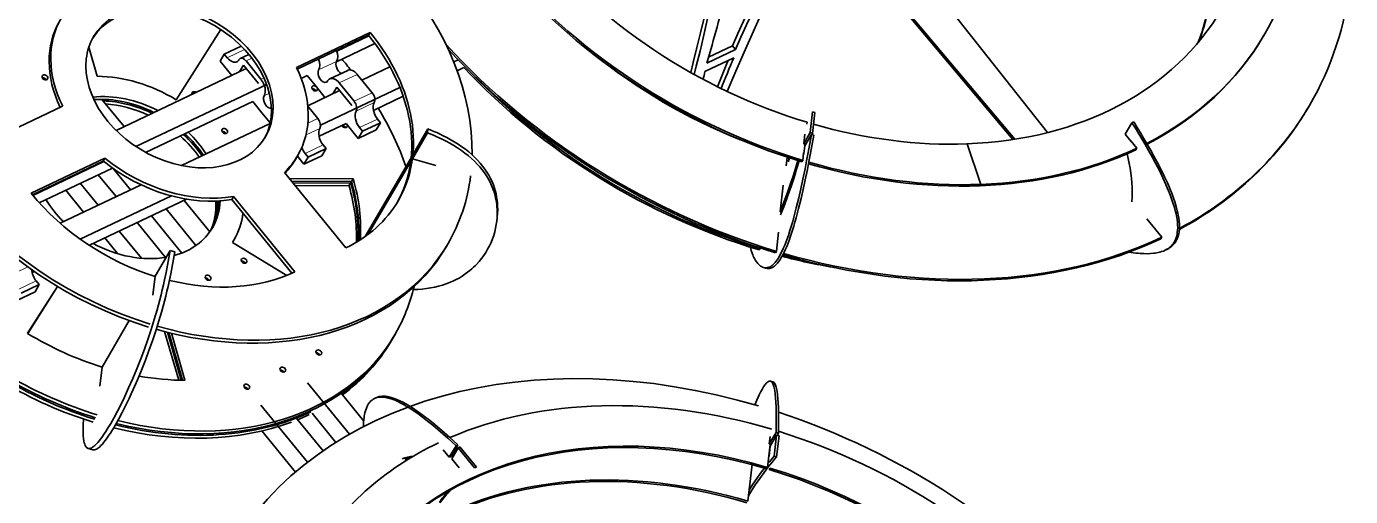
# Model space of a CAD drawing. Extents: x 95 to 1141, y 12 to 831.
# Drawn here: x 890.1 to 1067.5, y 598 to 661 of the extents above; entities that cross this region are included whole.
import ezdxf

# ---------------------------------------------------------------- set-up
doc = ezdxf.new("R2010")
doc.units = 0

msp = doc.modelspace()

# ---------------------------------------------------------------- linework, layer by layer
at = {"color": 7, "lineweight": 35}
for p, q in [((1002.25, 677.94), (1026.9, 646.74)), ((997.39, 675.5), (1022.26, 645.8)), ((997.5, 675.69), (1022.5, 645.84))]:
    msp.add_line(p, q, dxfattribs=at)
at = {"color": 7, "lineweight": 35, "ltscale": 0.278915}
msp.add_line((916.11, 660.55), (910.12, 651.14), dxfattribs=at)
at = {"color": 7, "lineweight": 35, "ltscale": 0.273704}
msp.add_line((926.25, 655.47), (936.14, 660.16), dxfattribs=at)
at = {"color": 7, "lineweight": 35, "ltscale": 0.011178}
for p, q in [((935.92, 659.78), (936.14, 660.16)), ((926.2, 643.24), (926.42, 643.62))]:
    msp.add_line(p, q, dxfattribs=at)
at = {"color": 7, "lineweight": 35, "ltscale": 0.062872}
msp.add_line((916.59, 657.25), (918.87, 658.33), dxfattribs=at)
at = {"color": 7, "lineweight": 35, "ltscale": 0.264429}
msp.add_line((926.36, 655.24), (935.92, 659.78), dxfattribs=at)
at = {"color": 7, "lineweight": 35, "ltscale": 0.142734}
msp.add_line((936.77, 658.67), (931.62, 656.22), dxfattribs=at)
at = {"color": 7, "lineweight": 35, "ltscale": 0.119655}
msp.add_line((935.98, 659.69), (931.66, 657.64), dxfattribs=at)
at = {"color": 7, "lineweight": 35, "ltscale": 0.088554}
msp.add_line((981.48, 656.82), (984.68, 658.34), dxfattribs=at)
at = {"color": 7, "lineweight": 35, "ltscale": 0.015882}
for p, q in [((984.68, 658.34), (985.08, 657.85)), ((937.12, 648.55), (937.52, 648.06)), ((934.7, 647.41), (935.11, 646.91)), ((929.83, 645.09), (930.23, 644.6)), ((927.42, 643.95), (927.82, 643.45))]:
    msp.add_line(p, q, dxfattribs=at)
at = {"color": 7, "lineweight": 35, "ltscale": 0.00559}
for p, q in [((1055.9, 659.77), (1056.01, 659.96)), ((1038.74, 644.43), (1038.85, 644.63)), ((993.98, 642.82), (994.09, 643.01)), ((1017.85, 639.6), (1017.96, 639.79)), ((1017.85, 639.6), (1017.96, 639.79)), ((988.28, 631), (988.39, 631.19)), ((990.47, 630.62), (990.58, 630.82)), ((989.58, 601.57), (989.7, 601.77))]:
    msp.add_line(p, q, dxfattribs=at)
at = {"color": 7, "lineweight": 35, "ltscale": 0.101708}
msp.add_line((898.45, 658.2), (899.57, 654.29), dxfattribs=at)
at = {"color": 7, "lineweight": 35, "ltscale": 0.027947}
for p, q in [((916.59, 657.25), (916.03, 656.29)), ((935.11, 646.91), (934.54, 645.95)), ((927.82, 643.45), (927.26, 642.49)), ((891.79, 626.35), (891.23, 625.39))]:
    msp.add_line(p, q, dxfattribs=at)
at = {"color": 7, "lineweight": 35, "ltscale": 0.015884}
for p, q in [((916.99, 656.76), (916.59, 657.25)), ((891.39, 626.85), (891.79, 626.35))]:
    msp.add_line(p, q, dxfattribs=at)
at = {"color": 7, "lineweight": 13, "ltscale": 0.064322}
msp.add_line((916.99, 656.76), (919.32, 657.86), dxfattribs=at)
at = {"color": 7, "lineweight": 35, "ltscale": 0.032167}
msp.add_line((918.73, 656.66), (919.9, 657.21), dxfattribs=at)
at = {"color": 7, "lineweight": 13, "ltscale": 0.021985}
msp.add_line((919.5, 656.33), (920.29, 656.71), dxfattribs=at)
at = {"color": 7, "lineweight": 35, "ltscale": 0.016442}
msp.add_line((947.93, 656.48), (947.34, 656.2), dxfattribs=at)
at = {"color": 7, "lineweight": 35, "ltscale": 0.106834}
msp.add_line((980.99, 654.93), (984.85, 656.76), dxfattribs=at)
at = {"color": 7, "lineweight": 35, "ltscale": 0.105778}
msp.add_line((981.26, 656.04), (985.08, 657.85), dxfattribs=at)
at = {"color": 7, "lineweight": 35, "ltscale": 0.482733}
msp.add_line((919.53, 655.3), (902.09, 647.02), dxfattribs=at)
at = {"color": 7, "lineweight": 35, "ltscale": 0.061599}
msp.add_line((917.58, 654.38), (916.03, 656.29), dxfattribs=at)
at = {"color": 7, "lineweight": 35, "ltscale": 0.025217}
for p, q in [((919.16, 655.75), (918.65, 654.88)), ((931.15, 651.93), (931.66, 652.81))]:
    msp.add_line(p, q, dxfattribs=at)
at = {"color": 7, "lineweight": 35, "ltscale": 0.079412}
for p, q in [((921.17, 653.29), (919.16, 655.75)), ((932, 653.39), (934, 650.92)), ((1042.21, 632.7), (1040.21, 635.16))]:
    msp.add_line(p, q, dxfattribs=at)
at = {"color": 7, "lineweight": 35, "ltscale": 0.079413}
for p, q in [((921.5, 653.87), (919.5, 656.33)), ((931.66, 652.81), (933.66, 650.34))]:
    msp.add_line(p, q, dxfattribs=at)
at = {"color": 7, "lineweight": 13, "ltscale": 0.066772}
for p, q in [((929.23, 655.13), (931.64, 656.28)), ((932, 653.39), (934.41, 654.53)), ((934.27, 649.6), (936.68, 650.75)), ((927.42, 643.95), (929.83, 645.09)), ((888.98, 625.7), (891.39, 626.85))]:
    msp.add_line(p, q, dxfattribs=at)
at = {"color": 7, "lineweight": 35, "ltscale": 0.066771}
for p, q in [((930.72, 653.93), (933.13, 655.07)), ((935.11, 646.91), (937.52, 648.06)), ((927.26, 642.49), (929.67, 643.63)), ((888.81, 624.24), (891.23, 625.39))]:
    msp.add_line(p, q, dxfattribs=at)
at = {"color": 7, "lineweight": 35, "ltscale": 0.104008}
msp.add_line((938.78, 655.56), (935.03, 653.77), dxfattribs=at)
at = {"color": 7, "lineweight": 35, "ltscale": 0.024876}
msp.add_line((948.69, 655.45), (947.79, 655.02), dxfattribs=at)
at = {"color": 7, "lineweight": 35, "ltscale": 0.484964}
msp.add_line((922.27, 653.18), (904.74, 644.86), dxfattribs=at)
at = {"color": 7, "lineweight": 13, "ltscale": 0.011048}
msp.add_line((921.5, 653.87), (921.9, 654.06), dxfattribs=at)
at = {"color": 7, "lineweight": 35, "ltscale": 0.022096}
msp.add_line((927.69, 654.36), (926.9, 653.98), dxfattribs=at)
at = {"color": 7, "lineweight": 35, "ltscale": 0.048888}
msp.add_line((928.93, 652.85), (927.69, 654.36), dxfattribs=at)
at = {"color": 7, "lineweight": 35, "ltscale": 0.079411}
msp.add_line((934.41, 654.53), (936.42, 652.07), dxfattribs=at)
at = {"color": 7, "lineweight": 35, "ltscale": 0.117782}
msp.add_line((900.19, 651.18), (903.16, 647.53), dxfattribs=at)
at = {"color": 7, "lineweight": 13, "ltscale": 0.018954}
msp.add_line((921.94, 651.67), (922.63, 652), dxfattribs=at)
at = {"color": 7, "lineweight": 35, "ltscale": 0.117657}
msp.add_line((932.03, 652.35), (927.78, 650.33), dxfattribs=at)
at = {"color": 7, "lineweight": 35, "ltscale": 0.045717}
msp.add_line((928.93, 652.85), (930.08, 651.43), dxfattribs=at)
at = {"color": 7, "lineweight": 35, "ltscale": 0.294446}
msp.add_line((940.12, 652.78), (929.48, 647.73), dxfattribs=at)
at = {"color": 7, "lineweight": 13, "ltscale": 0.066771}
for p, q in [((934, 650.92), (936.42, 652.07)), ((934.7, 647.41), (937.12, 648.55))]:
    msp.add_line(p, q, dxfattribs=at)
at = {"color": 7, "lineweight": 35, "ltscale": 0.110398}
msp.add_line((940.56, 651.59), (936.58, 649.7), dxfattribs=at)
at = {"color": 7, "lineweight": 35, "ltscale": 0.273706}
for p, q in [((894.93, 650.26), (885.04, 645.57)), ((900.6, 643.3), (890.71, 638.6))]:
    msp.add_line(p, q, dxfattribs=at)
at = {"color": 7, "lineweight": 35, "ltscale": 0.397757}
msp.add_line((920.41, 650.91), (906.04, 644.08), dxfattribs=at)
at = {"color": 7, "lineweight": 35, "ltscale": 0.048887}
msp.add_line((921.64, 649.39), (920.41, 650.91), dxfattribs=at)
at = {"color": 7, "lineweight": 35, "ltscale": 0.043701}
msp.add_line((921.64, 649.39), (922.75, 648.03), dxfattribs=at)
at = {"color": 7, "lineweight": 35, "ltscale": 0.053254}
msp.add_line((927.79, 650.26), (929.13, 648.61), dxfattribs=at)
at = {"color": 7, "lineweight": 35, "ltscale": 0.002099}
msp.add_line((977.69, 649.64), (977.66, 649.56), dxfattribs=at)
at = {"color": 7, "lineweight": 35, "ltscale": 0.002046}
msp.add_line((978.16, 649.39), (978.13, 649.31), dxfattribs=at)
at = {"color": 7, "lineweight": 35, "ltscale": 0.07063}
for p, q in [((995.41, 649.52), (995.09, 646.72)), ((995.72, 649.43), (995.41, 646.62)), ((990.6, 603.27), (990.92, 606.08))]:
    msp.add_line(p, q, dxfattribs=at)
at = {"color": 7, "lineweight": 35, "ltscale": 0.00815}
for p, q in [((995.41, 649.52), (995.72, 649.43)), ((995.09, 646.72), (995.41, 646.62)), ((988.85, 628.66), (989.16, 628.56)), ((990.09, 613.32), (989.78, 613.41)), ((990.83, 606.45), (990.52, 606.54)), ((990.92, 606.08), (990.6, 606.17))]:
    msp.add_line(p, q, dxfattribs=at)
at = {"color": 7, "lineweight": 35, "ltscale": 0.005591}
msp.add_line((1061.89, 650.19), (1062, 650.38), dxfattribs=at)
at = {"color": 7, "lineweight": 35, "ltscale": 0.328448}
msp.add_line((922.73, 647.94), (910.86, 642.3), dxfattribs=at)
at = {"color": 7, "lineweight": 13, "ltscale": 0.036915}
msp.add_line((927.8, 647.98), (929.13, 648.61), dxfattribs=at)
at = {"color": 7, "lineweight": 35, "ltscale": 0.100115}
msp.add_line((932.91, 647.96), (929.29, 646.24), dxfattribs=at)
at = {"color": 7, "lineweight": 35, "ltscale": 0.064788}
msp.add_line((932.91, 647.96), (934.54, 645.95), dxfattribs=at)
at = {"color": 7, "lineweight": 35, "ltscale": 0.027946}
msp.add_line((937.52, 648.06), (936.95, 647.09), dxfattribs=at)
at = {"color": 7, "lineweight": 35, "ltscale": 0.001851}
msp.add_line((979.45, 648.71), (979.43, 648.64), dxfattribs=at)
at = {"color": 7, "lineweight": 35, "ltscale": 0.001578}
msp.add_line((980.68, 648.09), (980.66, 648.03), dxfattribs=at)
at = {"color": 7, "lineweight": 35, "ltscale": 0.001461}
msp.add_line((981.19, 647.84), (981.16, 647.78), dxfattribs=at)
at = {"color": 7, "lineweight": 35, "ltscale": 0.007036}
msp.add_line((994.67, 648.12), (994.64, 647.84), dxfattribs=at)
at = {"color": 7, "lineweight": 35, "ltscale": 0.044715}
for p, q in [((1037.31, 646.52), (1038.21, 648.06)), ((994.36, 644.94), (995.26, 646.49)), ((989.62, 605), (990.52, 606.54)), ((946.74, 603.21), (947.65, 604.76)), ((946.98, 603.33), (947.89, 604.87))]:
    msp.add_line(p, q, dxfattribs=at)
at = {"color": 7, "lineweight": 35, "ltscale": 0.006678}
for p, q in [((1038.21, 648.06), (1038.45, 648.18)), ((1042.64, 630.96), (1042.88, 631.07)), ((936.96, 611.2), (936.71, 611.09)), ((946.98, 603.33), (946.74, 603.21))]:
    msp.add_line(p, q, dxfattribs=at)
at = {"color": 7, "lineweight": 13, "ltscale": 0.051323}
msp.add_line((927.54, 646.41), (929.39, 647.29), dxfattribs=at)
at = {"color": 7, "lineweight": 35, "ltscale": 0.066772}
for p, q in [((934.54, 645.95), (936.95, 647.09)), ((927.82, 643.45), (930.23, 644.6)), ((889.38, 625.21), (891.79, 626.35))]:
    msp.add_line(p, q, dxfattribs=at)
at = {"color": 7, "lineweight": 35, "ltscale": 0.100609}
for p, q in [((941.79, 643.23), (943.82, 646.71)), ((941.85, 643.74), (943.88, 647.22)), ((907.31, 627.47), (909.34, 630.94))]:
    msp.add_line(p, q, dxfattribs=at)
at = {"color": 7, "lineweight": 35, "ltscale": 0.012837}
for p, q in [((943.88, 647.22), (943.82, 646.71)), ((941.63, 643.36), (941.57, 642.85)), ((941.85, 643.74), (941.79, 643.23)), ((953.17, 635.38), (953.11, 634.87))]:
    msp.add_line(p, q, dxfattribs=at)
at = {"color": 7, "lineweight": 35, "ltscale": 0.001248}
msp.add_line((982.02, 647.44), (982, 647.39), dxfattribs=at)
at = {"color": 7, "lineweight": 35, "ltscale": 0.042641}
for p, q in [((995.09, 646.72), (994.24, 645.24)), ((990.6, 606.17), (989.74, 604.7)), ((947.92, 604.5), (947.06, 603.02))]:
    msp.add_line(p, q, dxfattribs=at)
at = {"color": 7, "lineweight": 35, "ltscale": 0.032105}
for p, q in [((994.24, 645.24), (994.38, 646.52)), ((989.74, 604.7), (989.6, 603.42))]:
    msp.add_line(p, q, dxfattribs=at)
at = {"color": 7, "lineweight": 35, "ltscale": 0.008149}
msp.add_line((995.26, 646.49), (995.58, 646.39), dxfattribs=at)
at = {"color": 7, "lineweight": 35, "ltscale": 0.00443}
msp.add_line((995.41, 646.62), (995.32, 646.47), dxfattribs=at)
at = {"color": 7, "lineweight": 35, "ltscale": 0.031765}
msp.add_line((1038.11, 645.53), (1037.31, 646.52), dxfattribs=at)
at = {"color": 7, "lineweight": 35, "ltscale": 0.027948}
msp.add_line((930.23, 644.6), (929.67, 643.63), dxfattribs=at)
at = {"color": 7, "lineweight": 35, "ltscale": 0.025695}
msp.add_line((994.09, 643.01), (994.21, 644.03), dxfattribs=at)
at = {"color": 7, "lineweight": 35, "ltscale": 0.001272}
msp.add_line((994.21, 644.03), (994.26, 644.02), dxfattribs=at)
at = {"color": 7, "lineweight": 35, "ltscale": 0.006744}
msp.add_line((994.24, 645.24), (994.49, 645.17), dxfattribs=at)
at = {"color": 7, "lineweight": 35, "ltscale": 0.025685}
msp.add_line((994.25, 643.92), (994.36, 644.94), dxfattribs=at)
at = {"color": 7, "lineweight": 35, "ltscale": 0.003997}
msp.add_line((994.34, 645.21), (994.32, 645.05), dxfattribs=at)
at = {"color": 7, "lineweight": 35, "ltscale": 0.002279}
msp.add_line((994.41, 645.03), (994.32, 645.05), dxfattribs=at)
at = {"color": 7, "lineweight": 35, "ltscale": 0.002134}
msp.add_line((994.46, 645.18), (994.45, 645.09), dxfattribs=at)
at = {"color": 7, "lineweight": 35, "ltscale": 0.143458}
msp.add_line((1016.11, 645.22), (1017.96, 639.79), dxfattribs=at)
msp.add_line((1016.11, 645.22), (1017.96, 639.79), dxfattribs=at)
at = {"color": 7, "lineweight": 35, "ltscale": 0.03178}
msp.add_line((1038.85, 644.63), (1038.05, 645.61), dxfattribs=at)
at = {"color": 7, "lineweight": 35, "ltscale": 0.262903}
msp.add_line((900.38, 642.91), (890.88, 638.4), dxfattribs=at)
at = {"color": 7, "lineweight": 35, "ltscale": 0.263489}
msp.add_line((900.47, 642.84), (890.94, 638.32), dxfattribs=at)
at = {"color": 7, "lineweight": 35, "ltscale": 0.011179}
for p, q in [((900.38, 642.91), (900.6, 643.3)), ((917.61, 637.76), (917.83, 638.15)), ((946.35, 631.48), (946.58, 631.86))]:
    msp.add_line(p, q, dxfattribs=at)
at = {"color": 7, "lineweight": 35, "ltscale": 0.034498}
msp.add_line((926.39, 643.56), (927.26, 642.49), dxfattribs=at)
at = {"color": 7, "lineweight": 35, "ltscale": 0.30582}
msp.add_line((941.63, 643.36), (935.46, 632.79), dxfattribs=at)
at = {"color": 7, "lineweight": 35, "ltscale": 0.282277}
msp.add_line((941.57, 642.85), (935.87, 633.1), dxfattribs=at)
at = {"color": 7, "lineweight": 35, "ltscale": 0.081521}
msp.add_line((944.92, 642.3), (941.79, 643.23), dxfattribs=at)
at = {"color": 7, "lineweight": 35, "ltscale": 0.029544}
msp.add_line((992.01, 643.44), (991.87, 642.26), dxfattribs=at)
at = {"color": 7, "lineweight": 35, "ltscale": 0.011858}
msp.add_line((992.22, 643.29), (992.17, 642.82), dxfattribs=at)
at = {"color": 7, "lineweight": 35, "ltscale": 0.001889}
msp.add_line((992.22, 643.29), (992.26, 643.36), dxfattribs=at)
at = {"color": 7, "lineweight": 35, "ltscale": 0.007454}
msp.add_line((992.32, 643.34), (992.28, 643.04), dxfattribs=at)
at = {"color": 7, "lineweight": 35, "ltscale": 0.003099}
msp.add_line((994.25, 643.92), (994.18, 643.81), dxfattribs=at)
at = {"color": 7, "lineweight": 35, "ltscale": 0.271001}
msp.add_line((901.6, 641.98), (891.8, 637.33), dxfattribs=at)
at = {"color": 7, "lineweight": 35, "ltscale": 0.094606}
msp.add_line((899.71, 641.08), (902.1, 638.15), dxfattribs=at)
at = {"color": 7, "lineweight": 35, "ltscale": 0.091808}
msp.add_line((901.7, 641.9), (904.02, 639.06), dxfattribs=at)
at = {"color": 7, "lineweight": 35, "ltscale": 0.325523}
for p, q in [((924.66, 641.39), (932.88, 631.29)), ((917.83, 638.15), (926.05, 628.05))]:
    msp.add_line(p, q, dxfattribs=at)
at = {"color": 7, "lineweight": 35, "ltscale": 0.213907}
msp.add_line((933.87, 640.54), (925.31, 640.59), dxfattribs=at)
at = {"color": 7, "lineweight": 35, "ltscale": 0.016767}
for p, q in [((933.53, 639.96), (933.87, 640.54)), ((933.3, 639.58), (933.64, 640.16))]:
    msp.add_line(p, q, dxfattribs=at)
at = {"color": 7, "lineweight": 35, "ltscale": 0.299717}
msp.add_line((905.43, 639.73), (894.6, 634.59), dxfattribs=at)
at = {"color": 7, "lineweight": 35, "ltscale": 0.094605}
for p, q in [((895.35, 639.01), (897.74, 636.08)), ((897.3, 639.94), (899.69, 637))]:
    msp.add_line(p, q, dxfattribs=at)
at = {"color": 7, "lineweight": 35, "ltscale": 0.200358}
msp.add_line((933.64, 640.16), (925.63, 640.2), dxfattribs=at)
at = {"color": 7, "lineweight": 35, "ltscale": 0.193585}
msp.add_line((933.53, 639.96), (925.78, 640.01), dxfattribs=at)
at = {"color": 7, "lineweight": 35, "ltscale": 0.180036}
msp.add_line((933.3, 639.58), (926.1, 639.62), dxfattribs=at)
at = {"color": 7, "lineweight": 35, "ltscale": 0.089894}
msp.add_line((991.07, 636.11), (991.47, 639.69), dxfattribs=at)
at = {"color": 7, "lineweight": 35, "ltscale": 0.337509}
msp.add_line((909.5, 638.24), (897.3, 632.45), dxfattribs=at)
at = {"color": 7, "lineweight": 35, "ltscale": 0.36022}
msp.add_line((911.52, 637.81), (898.51, 631.63), dxfattribs=at)
at = {"color": 7, "lineweight": 35, "ltscale": 0.136408}
msp.add_line((911.2, 637.65), (914.64, 633.42), dxfattribs=at)
at = {"color": 7, "lineweight": 35, "ltscale": 0.318903}
msp.add_line((917.61, 637.76), (925.66, 627.87), dxfattribs=at)
at = {"color": 7, "lineweight": 35, "ltscale": 0.161098}
msp.add_line((906.84, 635.58), (910.91, 630.59), dxfattribs=at)
at = {"color": 7, "lineweight": 35, "ltscale": 0.158476}
msp.add_line((908.79, 636.51), (912.79, 631.59), dxfattribs=at)
at = {"color": 7, "lineweight": 35, "ltscale": 0.005352}
msp.add_line((991.07, 636.11), (991.27, 636.05), dxfattribs=at)
at = {"color": 7, "lineweight": 35, "ltscale": 0.11737}
msp.add_line((902.51, 633.53), (905.48, 629.89), dxfattribs=at)
at = {"color": 7, "lineweight": 35, "ltscale": 0.150837}
msp.add_line((904.93, 634.68), (908.73, 630), dxfattribs=at)
at = {"color": 7, "lineweight": 35, "ltscale": 0.06421}
msp.add_line((990.58, 630.82), (990.87, 633.37), dxfattribs=at)
at = {"color": 7, "lineweight": 35, "ltscale": 0.067448}
msp.add_line((900.57, 632.61), (902.27, 630.51), dxfattribs=at)
at = {"color": 7, "lineweight": 35, "ltscale": 0.212372}
msp.add_line((924.95, 627.57), (917.7, 632), dxfattribs=at)
at = {"color": 7, "lineweight": 35, "ltscale": 0.008674}
msp.add_line((917.71, 632), (917.88, 632.3), dxfattribs=at)
at = {"color": 7, "lineweight": 35, "ltscale": 0.000305671}
msp.add_line((990.85, 633.16), (990.84, 633.15), dxfattribs=at)
at = {"color": 7, "lineweight": 35, "ltscale": 0.005588}
msp.add_line((1042.1, 632.5), (1042.21, 632.7), dxfattribs=at)
at = {"color": 7, "lineweight": 35, "ltscale": 0.016305}
for p, q in [((909.96, 630.75), (909.34, 630.94)), ((898.96, 604.22), (898.34, 604.41))]:
    msp.add_line(p, q, dxfattribs=at)
at = {"color": 7, "lineweight": 35, "ltscale": 0.001976}
msp.add_line((988.39, 631.19), (988.4, 631.27), dxfattribs=at)
at = {"color": 7, "lineweight": 13, "ltscale": 0.048087}
msp.add_line((888.54, 627.9), (890.27, 628.72), dxfattribs=at)
at = {"color": 7, "lineweight": 35, "ltscale": 0.007633}
msp.add_line((891.12, 628.12), (890.85, 627.99), dxfattribs=at)
at = {"color": 7, "lineweight": 35, "ltscale": 0.06418}
for p, q in [((907.01, 624.92), (907.31, 627.47)), ((900.21, 615.3), (899.91, 612.75))]:
    msp.add_line(p, q, dxfattribs=at)
at = {"color": 7, "lineweight": 35, "ltscale": 0.186416}
msp.add_line((890.22, 619.83), (894.22, 626.12), dxfattribs=at)
at = {"color": 7, "lineweight": 35, "ltscale": 0.18642}
msp.add_line((890.24, 619.82), (894.24, 626.11), dxfattribs=at)
at = {"color": 7, "lineweight": 35, "ltscale": 0.186422}
msp.add_line((890.25, 619.82), (894.25, 626.11), dxfattribs=at)
at = {"color": 7, "lineweight": 35, "ltscale": 0.186426}
msp.add_line((890.26, 619.81), (894.26, 626.1), dxfattribs=at)
at = {"color": 7, "lineweight": 35, "ltscale": 0.180612}
msp.add_line((903.85, 621.54), (900.21, 615.3), dxfattribs=at)
at = {"color": 7, "lineweight": 35, "ltscale": 0.169644}
msp.add_line((910.48, 613.55), (908.6, 620.07), dxfattribs=at)
at = {"color": 7, "lineweight": 35, "ltscale": 0.167454}
msp.add_line((910.82, 613.54), (908.96, 619.97), dxfattribs=at)
at = {"color": 7, "lineweight": 35, "ltscale": 0.166354}
msp.add_line((910.98, 613.54), (909.14, 619.93), dxfattribs=at)
at = {"color": 7, "lineweight": 35, "ltscale": 0.16415}
msp.add_line((911.32, 613.53), (909.5, 619.84), dxfattribs=at)
at = {"color": 7, "lineweight": 35, "ltscale": 0.016769}
for p, q in [((938.91, 618.73), (939.25, 619.31)), ((939.14, 619.12), (939.47, 619.7))]:
    msp.add_line(p, q, dxfattribs=at)
at = {"color": 7, "lineweight": 35, "ltscale": 0.002672}
for p, q in [((928.92, 617.15), (929.02, 617.2)), ((919.37, 612.62), (919.27, 612.57))]:
    msp.add_line(p, q, dxfattribs=at)
at = {"color": 7, "lineweight": 35, "ltscale": 0.002665}
msp.add_line((924.1, 614.86), (924.19, 614.91), dxfattribs=at)
at = {"color": 7, "lineweight": 35, "ltscale": 0.001734}
msp.add_line((919.66, 612.46), (919.7, 612.4), dxfattribs=at)
at = {"color": 7, "lineweight": 35, "ltscale": 0.001739}
msp.add_line((919.66, 612.46), (919.7, 612.41), dxfattribs=at)
at = {"color": 7, "lineweight": 35, "ltscale": 0.221993}
msp.add_line((927.76, 613.19), (933.36, 606.3), dxfattribs=at)
at = {"color": 7, "lineweight": 35, "ltscale": 0.119785}
msp.add_line((932.24, 611.79), (935.27, 608.07), dxfattribs=at)
at = {"color": 7, "lineweight": 35, "ltscale": 0.247327}
msp.add_line((921.49, 610.21), (927.73, 602.54), dxfattribs=at)
at = {"color": 7, "lineweight": 35, "ltscale": 0.145558}
msp.add_line((926.15, 608.59), (929.82, 604.07), dxfattribs=at)
at = {"color": 7, "lineweight": 35, "ltscale": 0.126024}
msp.add_line((928.37, 609.12), (931.55, 605.21), dxfattribs=at)
at = {"color": 7, "lineweight": 35, "ltscale": 0.178015}
msp.add_line((921.61, 606.74), (926.11, 601.21), dxfattribs=at)
at = {"color": 7, "lineweight": 35, "ltscale": 0.025683}
msp.add_line((989.73, 606.02), (989.62, 605), dxfattribs=at)
at = {"color": 7, "lineweight": 35, "ltscale": 0.006743}
msp.add_line((989.88, 604.92), (989.62, 605), dxfattribs=at)
at = {"color": 7, "lineweight": 35, "ltscale": 0.070632}
msp.add_line((990.29, 603.36), (990.6, 606.17), dxfattribs=at)
at = {"color": 7, "lineweight": 35, "ltscale": 0.008579}
msp.add_line((990.66, 606.15), (990.83, 606.45), dxfattribs=at)
at = {"color": 7, "lineweight": 35, "ltscale": 0.031764}
msp.add_line((945.94, 604.2), (946.74, 603.21), dxfattribs=at)
at = {"color": 7, "lineweight": 35, "ltscale": 0.006677}
for p, q in [((947.89, 604.87), (947.65, 604.76)), ((948.17, 604.61), (947.92, 604.5)), ((941.05, 603.04), (940.81, 602.92)), ((950.37, 601.9), (950.13, 601.79))]:
    msp.add_line(p, q, dxfattribs=at)
at = {"color": 7, "lineweight": 35, "ltscale": 0.087354}
for p, q in [((950.13, 601.79), (947.92, 604.5)), ((950.37, 601.9), (948.17, 604.61))]:
    msp.add_line(p, q, dxfattribs=at)
at = {"color": 7, "lineweight": 35, "ltscale": 0.077052}
msp.add_line((989.38, 601.86), (989.73, 604.92), dxfattribs=at)
at = {"color": 7, "lineweight": 35, "ltscale": 0.002445}
msp.add_line((989.6, 603.42), (989.55, 603.34), dxfattribs=at)
at = {"color": 7, "lineweight": 35, "ltscale": 0.001003}
for p, q in [((989.72, 604.48), (989.68, 604.49)), ((989.74, 604.69), (989.71, 604.7))]:
    msp.add_line(p, q, dxfattribs=at)
at = {"color": 7, "lineweight": 35, "ltscale": 0.002162}
msp.add_line((989.73, 604.56), (989.69, 604.49), dxfattribs=at)
at = {"color": 7, "lineweight": 35, "ltscale": 0.003253}
msp.add_line((989.86, 604.89), (989.73, 604.92), dxfattribs=at)
at = {"color": 7, "lineweight": 35, "ltscale": 0.008148}
msp.add_line((990.6, 603.27), (990.29, 603.36), dxfattribs=at)
at = {"color": 7, "lineweight": 35, "ltscale": 0.00526}
msp.add_line((940.81, 602.92), (940.94, 602.76), dxfattribs=at)
at = {"color": 7, "lineweight": 35, "ltscale": 0.039707}
msp.add_line((947.06, 603.02), (948.07, 601.79), dxfattribs=at)
at = {"color": 7, "lineweight": 35, "ltscale": 0.026022}
msp.add_line((987.33, 602.21), (987.21, 601.18), dxfattribs=at)
at = {"color": 7, "lineweight": 35, "ltscale": 0.005589}
msp.add_line((989.27, 601.67), (989.38, 601.86), dxfattribs=at)
at = {"color": 7, "lineweight": 35, "ltscale": 0.096315}
msp.add_line((987.17, 601.15), (986.74, 597.32), dxfattribs=at)
at = {"color": 7, "lineweight": 35}
for points in [[(992.24, 670.32), (991.21, 668.23), (990.21, 666.14), (989.22, 664.07), (988.27, 662.01), (987.14, 659.54), (986.05, 657.09), (984.99, 654.66), (983.97, 652.25)], [(989.38, 668.27), (988.56, 666.61), (987.75, 664.97), (986.97, 663.34), (986.18, 661.66), (985.42, 659.99), (984.68, 658.34)], [(990.24, 668.67), (989.25, 666.71), (988.29, 664.77), (987.37, 662.84), (986.58, 661.17), (985.82, 659.5), (985.08, 657.85)], [(981.71, 666.01), (981.3, 664.06), (980.87, 662.1), (980.41, 660.12), (979.93, 658.13), (979.43, 656.13), (979.09, 654.78)], [(982.11, 665.51), (981.7, 663.57), (981.27, 661.61), (980.81, 659.63), (980.34, 657.64), (979.84, 655.64), (979.55, 654.52)], [(1038.21, 648.06), (1038.68, 647.31), (1039.12, 646.58), (1039.53, 645.89), (1039.93, 645.22), (1040.44, 644.33), (1040.92, 643.47), (1041.36, 642.63), (1041.88, 641.64), (1042.34, 640.68), (1042.75, 639.78), (1042.94, 639.34), (1043.12, 638.92), (1043.34, 638.37), (1043.53, 637.84), (1043.7, 637.33), (1043.9, 636.71), (1044.05, 636.11), (1044.12, 635.83), (1044.17, 635.56), (1044.25, 635.13), (1044.3, 634.73), (1044.33, 634.34), (1044.34, 633.98), (1044.33, 633.64), (1044.29, 633.33), (1044.25, 633.04), (1044.18, 632.77), (1044.09, 632.51), (1043.99, 632.27), (1043.87, 632.05), (1043.74, 631.84), (1043.6, 631.68), (1043.46, 631.52), (1043.3, 631.38), (1043.14, 631.25), (1043.02, 631.17), (1042.9, 631.09), (1042.64, 630.96)], [(1038.45, 648.18), (1038.92, 647.43), (1039.36, 646.69), (1039.78, 646), (1040.17, 645.33), (1040.68, 644.44), (1041.16, 643.58), (1041.6, 642.75), (1042.12, 641.75), (1042.58, 640.8), (1043, 639.89), (1043.18, 639.46), (1043.36, 639.03), (1043.58, 638.48), (1043.77, 637.95), (1043.95, 637.45), (1044.14, 636.82), (1044.29, 636.23), (1044.36, 635.95), (1044.42, 635.67), (1044.49, 635.25), (1044.54, 634.84), (1044.57, 634.46), (1044.58, 634.1), (1044.57, 633.75), (1044.54, 633.44), (1044.49, 633.15), (1044.42, 632.88), (1044.33, 632.62), (1044.23, 632.39), (1044.11, 632.16), (1043.98, 631.96), (1043.84, 631.79), (1043.7, 631.64), (1043.55, 631.5), (1043.38, 631.36), (1043.26, 631.28), (1043.14, 631.21), (1042.88, 631.07)], [(943.82, 646.71), (944.62, 646.38), (945, 646.21), (945.38, 646.04), (945.86, 645.8), (946.34, 645.56), (946.79, 645.31), (947.34, 645), (947.86, 644.67), (948.36, 644.33), (948.83, 643.99), (949.28, 643.64), (949.7, 643.27), (950.1, 642.9), (950.47, 642.52), (950.82, 642.14), (951.15, 641.74), (951.45, 641.34), (951.72, 640.93), (951.98, 640.51), (952.2, 640.08), (952.41, 639.65), (952.58, 639.21), (952.74, 638.77), (952.87, 638.32), (952.95, 638), (953.02, 637.67), (953.07, 637.35), (953.1, 637.1), (953.13, 636.86), (953.16, 636.36), (953.17, 635.87), (953.15, 635.37), (953.11, 634.87)], [(943.88, 647.22), (944.68, 646.89), (945.06, 646.72), (945.44, 646.55), (945.92, 646.31), (946.4, 646.07), (946.85, 645.82), (947.4, 645.51), (947.92, 645.18), (948.42, 644.84), (948.89, 644.5), (949.34, 644.15), (949.76, 643.78), (950.16, 643.41), (950.53, 643.03), (950.88, 642.65), (951.21, 642.25), (951.51, 641.85), (951.78, 641.44), (952.04, 641.02), (952.26, 640.59), (952.47, 640.16), (952.64, 639.72), (952.8, 639.28), (952.93, 638.83), (953.01, 638.51), (953.08, 638.18), (953.13, 637.86), (953.16, 637.61), (953.19, 637.37), (953.22, 636.87), (953.23, 636.38), (953.21, 635.88), (953.17, 635.38)], [(995.26, 646.49), (995.05, 645.26), (994.83, 644.08), (994.62, 642.96), (994.41, 641.88), (994.13, 640.51), (993.85, 639.21), (993.57, 638), (993.24, 636.65), (992.91, 635.41), (992.75, 634.83), (992.59, 634.28), (992.38, 633.59), (992.17, 632.95), (991.96, 632.36), (991.82, 631.99), (991.68, 631.64), (991.49, 631.21), (991.31, 630.81), (991.13, 630.46), (990.92, 630.07), (990.71, 629.74), (990.5, 629.45), (990.39, 629.32), (990.29, 629.2), (990.19, 629.1), (990.09, 629.01), (990, 628.93), (989.9, 628.86), (989.81, 628.8), (989.72, 628.75), (989.6, 628.69), (989.48, 628.65), (989.36, 628.63), (989.27, 628.61), (989.19, 628.61), (989.1, 628.61), (989.02, 628.62), (988.85, 628.66)], [(995.58, 646.39), (995.36, 645.17), (995.14, 643.98), (994.93, 642.86), (994.72, 641.79), (994.44, 640.42), (994.16, 639.12), (993.88, 637.91), (993.55, 636.55), (993.23, 635.31), (993.06, 634.74), (992.9, 634.19), (992.69, 633.5), (992.48, 632.86), (992.27, 632.27), (992.13, 631.9), (991.99, 631.55), (991.81, 631.12), (991.62, 630.72), (991.44, 630.36), (991.23, 629.98), (991.02, 629.64), (990.81, 629.36), (990.71, 629.23), (990.6, 629.11), (990.5, 629.01), (990.4, 628.92), (990.31, 628.84), (990.21, 628.77), (990.12, 628.71), (990.03, 628.66), (989.91, 628.6), (989.79, 628.56), (989.67, 628.53), (989.58, 628.52), (989.5, 628.52), (989.41, 628.52), (989.33, 628.53), (989.16, 628.56)], [(993.46, 642.98), (992.99, 641.49), (992.75, 640.75), (992.51, 640.02), (992.04, 638.7), (991.56, 637.39), (991.07, 636.11)], [(993.62, 642.93), (993.28, 641.81), (992.94, 640.71), (992.58, 639.62), (992.12, 638.3), (991.64, 636.99), (991.14, 635.71)], [(1037.55, 643.9), (1037.71, 643.24), (1037.84, 642.59), (1037.95, 641.94), (1038.05, 641.3), (1038.13, 640.64), (1038.18, 639.99), (1038.22, 639.35), (1038.24, 638.71), (1038.23, 638.08), (1038.21, 637.45)], [(953.11, 634.87), (953.04, 634.39), (952.95, 633.9), (952.83, 633.42), (952.69, 632.94), (952.52, 632.47), (952.33, 632.01), (952.12, 631.55), (951.88, 631.11), (951.63, 630.67), (951.35, 630.25), (951.04, 629.84), (950.72, 629.44), (950.37, 629.06), (950.19, 628.87), (950, 628.69), (949.75, 628.45), (949.48, 628.23), (949.2, 628.01), (948.83, 627.74), (948.45, 627.48), (948.05, 627.24), (947.64, 627.02), (947.21, 626.81), (946.77, 626.62), (946.31, 626.45), (945.81, 626.28), (945.31, 626.14), (944.78, 626.01), (944.24, 625.91), (943.68, 625.82), (943.11, 625.76), (942.53, 625.72), (941.92, 625.69)], [(909.34, 630.94), (909.17, 629.95), (908.99, 628.96), (908.8, 627.97), (908.59, 626.98), (908.44, 626.31), (908.28, 625.65), (908.12, 624.98), (907.95, 624.32), (907.58, 622.99), (907.19, 621.66), (906.78, 620.34), (906.34, 619.02), (905.88, 617.72), (905.4, 616.42), (904.87, 615.08), (904.33, 613.77), (903.77, 612.51), (903.49, 611.89), (903.21, 611.29), (902.75, 610.32), (902.28, 609.4), (901.82, 608.54), (901.37, 607.73), (901.14, 607.34), (900.91, 606.97), (900.71, 606.65), (900.51, 606.35), (900.17, 605.86), (900, 605.63), (899.84, 605.43), (899.63, 605.18), (899.43, 604.96), (899.23, 604.78), (899.13, 604.69), (899.02, 604.61), (898.93, 604.55), (898.84, 604.49), (898.72, 604.44), (898.6, 604.4), (898.49, 604.39), (898.41, 604.39), (898.34, 604.41)], [(909.96, 630.75), (909.8, 629.76), (909.62, 628.77), (909.42, 627.78), (909.21, 626.79), (909.06, 626.12), (908.91, 625.46), (908.74, 624.8), (908.57, 624.13), (908.21, 622.8), (907.82, 621.48), (907.4, 620.15), (906.97, 618.84), (906.5, 617.53), (906.02, 616.24), (905.49, 614.9), (904.95, 613.59), (904.4, 612.32), (904.12, 611.7), (903.84, 611.1), (903.37, 610.13), (902.91, 609.21), (902.45, 608.35), (902, 607.55), (901.77, 607.15), (901.54, 606.78), (901.34, 606.46), (901.14, 606.16), (900.79, 605.67), (900.63, 605.45), (900.46, 605.24), (900.25, 604.99), (900.05, 604.78), (899.86, 604.59), (899.75, 604.5), (899.64, 604.42), (899.55, 604.36), (899.46, 604.31), (899.34, 604.25), (899.22, 604.22), (899.12, 604.2), (899.04, 604.21), (898.96, 604.22)], [(988.85, 628.66), (988.71, 628.71), (988.58, 628.77), (988.45, 628.85), (988.36, 628.92), (988.27, 628.99), (988.18, 629.08), (988.09, 629.17), (987.93, 629.37), (987.77, 629.6), (987.63, 629.84), (987.54, 630.01), (987.46, 630.18), (987.39, 630.36), (987.32, 630.55), (987.19, 630.94), (987.08, 631.37)], [(1042.64, 630.96), (1042.42, 630.86), (1042.18, 630.78), (1041.93, 630.7), (1041.74, 630.66), (1041.54, 630.62), (1041.34, 630.58), (1041.13, 630.55), (1040.7, 630.52), (1040.25, 630.5), (1039.8, 630.51), (1039.33, 630.53), (1039.03, 630.56), (1038.72, 630.59), (1038.38, 630.63), (1037.85, 630.72)], [(989.78, 613.41), (989.7, 613.42), (989.61, 613.41), (989.51, 613.37), (989.42, 613.32), (989.31, 613.23), (989.21, 613.13), (989.13, 613.03), (989.04, 612.93), (988.95, 612.8), (988.85, 612.65), (988.65, 612.31), (988.44, 611.92), (988.28, 611.6), (988.12, 611.26), (987.94, 610.86), (987.68, 610.23)], [(990.52, 606.54), (990.55, 607.94), (990.55, 608.58), (990.55, 609.18), (990.54, 609.92), (990.51, 610.59), (990.47, 611.18), (990.42, 611.7), (990.35, 612.16), (990.32, 612.36), (990.28, 612.54), (990.24, 612.69), (990.2, 612.83), (990.14, 612.98), (990.07, 613.12), (990.01, 613.23), (989.94, 613.31), (989.86, 613.37), (989.78, 613.41)], [(990.83, 606.45), (990.86, 607.85), (990.87, 608.49), (990.86, 609.09), (990.85, 609.83), (990.82, 610.49), (990.78, 611.09), (990.73, 611.61), (990.66, 612.06), (990.63, 612.26), (990.59, 612.45), (990.55, 612.6), (990.51, 612.73), (990.45, 612.89), (990.39, 613.02), (990.32, 613.13), (990.25, 613.22), (990.17, 613.28), (990.09, 613.32)], [(936.71, 611.09), (936.55, 611), (936.39, 610.89), (936.24, 610.77), (936.11, 610.62), (935.99, 610.49), (935.89, 610.34), (935.8, 610.17), (935.73, 610.04), (935.67, 609.91), (935.58, 609.67), (935.5, 609.43), (935.43, 609.16), (935.39, 608.96), (935.35, 608.76), (935.32, 608.52), (935.29, 608.28), (935.25, 607.81), (935.23, 607.31)], [(947.65, 604.76), (947.1, 605.27), (946.56, 605.76), (945.86, 606.37), (945.19, 606.95), (944.54, 607.5), (943.84, 608.07), (943.16, 608.59), (942.52, 609.06), (941.9, 609.49), (941.58, 609.7), (941.26, 609.9), (940.97, 610.08), (940.68, 610.25), (940.26, 610.48), (939.85, 610.68), (939.47, 610.85), (939.1, 610.99), (938.73, 611.11), (938.39, 611.2), (938.22, 611.23), (938.06, 611.26), (937.9, 611.27), (937.75, 611.28), (937.52, 611.28), (937.3, 611.26), (937.09, 611.22), (936.9, 611.16), (936.71, 611.09)], [(947.89, 604.87), (947.34, 605.38), (946.8, 605.87), (946.1, 606.49), (945.43, 607.07), (944.78, 607.61), (944.08, 608.18), (943.4, 608.7), (942.76, 609.18), (942.14, 609.6), (941.82, 609.82), (941.5, 610.02), (941.21, 610.2), (940.92, 610.36), (940.5, 610.59), (940.09, 610.79), (939.71, 610.97), (939.34, 611.11), (938.97, 611.23), (938.63, 611.31), (938.46, 611.35), (938.3, 611.37), (938.14, 611.39), (937.99, 611.4), (937.76, 611.39), (937.54, 611.37), (937.34, 611.34), (937.14, 611.28), (936.96, 611.2)], [(898.34, 604.41), (898.27, 604.44), (898.2, 604.48), (898.13, 604.54), (898.09, 604.59), (898.04, 604.64), (897.96, 604.78), (897.89, 604.95), (897.82, 605.17), (897.77, 605.44), (897.72, 605.74), (897.69, 606.07), (897.67, 606.45), (897.66, 606.87), (897.67, 607.2), (897.68, 607.56), (897.71, 608.34)], [(990.6, 603.27), (990.32, 602.95), (990.04, 602.62), (989.76, 602.28), (989.48, 601.92), (988.91, 601.17), (988.33, 600.36), (987.74, 599.5), (987.15, 598.6), (986.82, 598.07)], [(988.97, 601.76), (988.46, 601.08), (987.95, 600.35), (987.43, 599.59), (986.9, 598.79)]]:
    msp.add_lwpolyline(points, dxfattribs=at)
for centre, radius, start, end in [((-6568.64, 2778.06), 7842.45, 344.301112, 344.374416), ((-2771.92, 2195.04), 4059.51, 337.66949, 337.73244), ((885.25, 675.58), 97.94, 347.19, 347.8293), ((-2774.4, 2196.39), 4061.76, 337.66576, 337.7195), ((942.73, 596.63), 6.79, 96.6613, 109.8338), ((943.46, 595.92), 7.51, 103.5285, 108.7043), ((1010.33, 585.59), 26.79, 138.4376, 141.2437), ((943.22, 595.81), 7.51, 102.8744, 108.7046), ((962.73, 584.25), 21.63, 138.1196, 143.2353), ((963.03, 584.31), 21.71, 137.9652, 143.929)]:
    msp.add_arc(centre, radius, start, end, dxfattribs=at)
for centre, major_axis, ratio, start_param, end_param in [((910.59, 652.87), (35.98, -21.01), 0.741704, 0.39501, 1.836473), ((999.88, 692.73), (56.13, -32.77), 0.741704, 6.283178, 6.597082), ((999.88, 692.73), (50.38, -29.41), 0.741704, 4.239986, 5.025992), ((999.77, 692.54), (56.14, -32.77), 0.741704, 4.246015, 5.026285), ((999.88, 692.73), (56.14, -32.77), 0.741704, 4.246015, 5.026285), ((997.23, 688.19), (64.77, -37.81), 0.741704, 6.283178, 6.597424), ((994.36, 683.27), (50.38, -29.41), 0.741704, 0.126936, 0.313603), ((994.47, 683.46), (50.38, -29.41), 0.741704, 0.124332, 0.313603), ((910.37, 652.48), (35.98, -21.01), 0.741704, 3.466053, 5.020849), ((910.59, 652.87), (35.98, -21.01), 0.741704, 3.466053, 5.020849), ((910.37, 652.48), (11.51, -6.72), 0.741704, 0.022613, 3.119005), ((910.59, 652.87), (11.51, -6.72), 0.741704, 6.283152, 9.424744), ((910.59, 652.87), (15.83, -9.24), 0.741704, 3.141622, 3.9834), ((999.88, 692.73), (50.38, -29.41), 0.741704, 5.421066, 6.28314), ((910.37, 652.48), (15.83, -9.24), 0.741704, 3.141622, 3.96799), ((916.84, 651), (23.03, -13.44), 0.741704, 0.000043, 1.101859), ((910.59, 652.87), (11.51, -6.72), 0.741704, 3.141559, 3.458053), ((916.61, 650.62), (23.03, -13.44), 0.741704, 0.011316, 1.101859), ((997.23, 688.19), (64.77, -37.81), 0.741704, 4.315011, 5.026627), ((999.88, 692.73), (56.13, -32.77), 0.741704, 5.840606, 6.283178), ((999.77, 692.54), (56.13, -32.77), 0.741704, 5.844371, 6.283178), ((910.59, 652.87), (11.51, -6.72), 0.741704, 3.458053, 6.283152), ((917.56, 657.73), (0.71, -1.51), 0.598321, 5.100365, 6.283228), ((917.56, 657.73), (0.71, -1.51), 0.598321, 0.000043, 0.387976), ((919.16, 655.75), (0.429, -0.903), 0.598321, 3.141635, 3.529568), ((919.16, 655.75), (0.429, -0.903), 0.598321, 1.958772, 3.141635), ((928.23, 656.36), (0.71, -1.51), 0.598321, 0.387976, 1.443471), ((930.64, 657.51), (0.71, -1.51), 0.598321, 0.387976, 1.443471), ((903.49, 640.7), (35.98, -21.01), 0.741704, 1.104909, 1.152764), ((997.12, 688), (64.77, -37.81), 0.741704, 4.323549, 5.026627), ((997.23, 688.19), (50.38, -29.41), 0.741704, 4.516517, 4.908311), ((910.59, 652.87), (15.83, -9.24), 0.741704, 0.000029, 0.841808), ((929.83, 654.39), (0.429, -0.903), 0.598321, 3.529568, 6.283228), ((932.24, 655.54), (0.429, -0.903), 0.598321, 3.529568, 5.642726), ((933.85, 653.57), (0.71, -1.51), 0.598321, 1.958772, 3.141635), ((994.36, 683.27), (59.01, -34.45), 0.741704, 4.331332, 5.026411), ((994.47, 683.46), (59.01, -34.45), 0.741704, 4.350419, 5.026411), ((892.56, 654.13), (0.36, -0.21), 0.741704, 3.458053, 6.283152), ((892.56, 654.13), (0.36, -0.21), 0.741704, 3.141559, 3.458053), ((892.56, 654.13), (0.36, -0.21), 0.741704, 6.283152, 9.424744), ((892.34, 653.75), (0.36, -0.21), 0.741704, 0.808405, 2.332938), ((903.49, 640.7), (14.39, -8.4), 0.741704, 1.54276, 2.231753), ((920.94, 652.9), (0.71, -1.51), 0.598321, 0.387976, 1.958772), ((928.69, 652.66), (0.36, -0.21), 0.741704, 1.505977, 3.141559), ((929.83, 654.39), (0.429, -0.903), 0.598321, 0.000043, 0.387976), ((931.43, 652.42), (0.71, -1.51), 0.598321, 3.141635, 3.529568), ((931.43, 652.42), (0.71, -1.51), 0.598321, 1.958772, 3.141635), ((903.49, 640.7), (11.51, -6.72), 0.741704, 1.63842, 2.349077), ((903.26, 640.32), (11.51, -6.72), 0.741704, 1.662369, 2.316307), ((912.63, 651.87), (0.36, -0.21), 0.741704, 3.141559, 3.876785), ((912.63, 651.87), (0.36, -0.21), 0.741704, 1.467712, 3.141559), ((922.54, 650.93), (0.429, -0.903), 0.598321, 3.529568, 6.167953), ((928.69, 652.66), (0.36, -0.21), 0.741704, 3.141559, 6.283152), ((928.47, 652.28), (0.36, -0.21), 0.741704, 0.808405, 2.332938), ((928.69, 652.66), (0.36, -0.21), 0.741704, 6.283152, 6.599646), ((928.69, 652.66), (0.36, -0.21), 0.741704, 0.316461, 0.697337), ((936.08, 651.49), (0.429, -0.903), 0.598321, 0.387976, 1.958772), ((903.15, 640.12), (11.51, -6.72), 0.741704, 1.674479, 2.204435), ((902.93, 639.74), (11.51, -6.72), 0.741704, 1.698987, 2.158691), ((933.66, 650.34), (0.429, -0.903), 0.598321, 0.387976, 1.958772), ((935.27, 648.37), (0.71, -1.51), 0.598321, 3.529568, 5.100365), ((937.68, 649.52), (0.71, -1.51), 0.598321, 3.529568, 5.100365), ((903.49, 640.7), (35.98, -21.01), 0.741704, 0.710073, 0.944088), ((997.23, 688.19), (64.77, -37.81), 0.741704, 5.856236, 6.283178), ((997.12, 688), (64.77, -37.81), 0.741704, 5.858245, 6.283178), ((928.79, 648.03), (0.429, -0.903), 0.598321, 0.387976, 1.958772), ((932.7, 647.74), (0.36, -0.21), 0.741704, 3.950955, 6.283226), ((932.48, 647.35), (0.36, -0.21), 0.741704, 1.887257, 2.332938), ((932.48, 647.35), (0.36, -0.21), 0.741704, 0.808405, 1.887257), ((932.7, 647.74), (0.36, -0.21), 0.741704, 0.00004, 0.697337), ((999.88, 692.73), (50.38, -29.41), 0.741704, 5.04201, 5.421066), ((902.93, 639.74), (11.51, -6.72), 0.741704, 1.014016, 1.313534), ((903.15, 640.12), (11.51, -6.72), 0.741704, 0.993482, 1.292677), ((903.26, 640.32), (11.51, -6.72), 0.741704, 0.983198, 1.282281), ((903.49, 640.7), (11.51, -6.72), 0.741704, 0.962593, 1.261547), ((916.64, 646.94), (0.36, -0.21), 0.741704, 3.141559, 6.283152), ((916.64, 646.94), (0.36, -0.21), 0.741704, 0.316461, 3.141559), ((916.41, 646.56), (0.36, -0.21), 0.741704, 0.808405, 2.332938), ((916.64, 646.94), (0.36, -0.21), 0.741704, 6.283152, 6.599646), ((930.39, 646.06), (0.71, -1.51), 0.598321, 3.529568, 5.100365), ((927.98, 644.91), (0.71, -1.51), 0.598321, 4.554739, 5.100365), ((999.77, 692.54), (56.14, -32.77), 0.741704, 5.421115, 5.811684), ((999.88, 692.73), (56.14, -32.77), 0.741704, 5.421115, 5.811684), ((910.37, 652.48), (15.83, -9.24), 0.741704, 4.503502, 5.554197), ((910.59, 652.87), (15.83, -9.24), 0.741704, 4.503502, 5.554197), ((910.59, 652.87), (15.83, -9.24), 0.741704, 6.074299, 6.283214), ((910.37, 652.48), (15.83, -9.24), 0.741704, 6.104781, 6.283214), ((999.77, 692.54), (56.14, -32.77), 0.741704, 5.040884, 5.421115), ((999.88, 692.73), (56.14, -32.77), 0.741704, 5.039712, 5.421115), ((903.49, 640.7), (28.79, -16.8), 0.741704, 0.35474, 0.660957), ((910.59, 652.87), (35.98, -21.01), 0.741704, 0.00001, 0.30846), ((902.93, 639.74), (28.79, -16.8), 0.741704, 0.37938, 0.660957), ((903.15, 640.12), (28.79, -16.8), 0.741704, 0.369476, 0.660957), ((903.26, 640.32), (28.79, -16.8), 0.741704, 0.364547, 0.660957), ((910.01, 647.76), (23.03, -13.44), 0.741704, 4.243451, 5.013051), ((903.49, 640.7), (11.51, -6.72), 0.741704, 4.083763, 4.382718), ((902.93, 639.74), (11.51, -6.72), 0.741704, 0.056495, 0.464085), ((903.15, 640.12), (11.51, -6.72), 0.741704, 0.033885, 0.428685), ((903.26, 640.32), (11.51, -6.72), 0.741704, 0.022613, 0.410963), ((903.49, 640.7), (11.51, -6.72), 0.741704, 6.283152, 6.658559), ((916.84, 651), (23.03, -13.44), 0.741704, 5.814248, 6.283228), ((903.49, 640.7), (14.39, -8.4), 0.741704, 0.000024, 0.308297), ((903.49, 640.7), (11.51, -6.72), 0.741704, 5.655212, 6.283152), ((903.49, 640.7), (11.51, -6.72), 0.741704, 4.756692, 5.55706), ((910.59, 652.87), (35.98, -21.01), 0.741704, 5.044786, 6.283195), ((903.49, 640.7), (14.39, -8.4), 0.741704, 6.255149, 6.283209), ((997.12, 688), (64.77, -37.81), 0.741704, 5.040372, 5.812025), ((997.23, 688.19), (64.77, -37.81), 0.741704, 5.040208, 5.812025), ((910.37, 652.48), (35.98, -21.01), 0.741704, 5.047202, 6.283195), ((919.24, 629.56), (0.36, -0.21), 0.741704, 0.00004, 3.141633), ((994.36, 683.27), (59.01, -34.45), 0.741704, 5.07387, 5.179873), ((994.47, 683.46), (59.01, -34.45), 0.741704, 5.073766, 5.074358), ((891.95, 627.81), (0.71, -1.51), 0.598321, 4.08659, 5.100365), ((910.01, 647.76), (23.03, -13.44), 0.741704, 5.090268, 5.814248), ((919.24, 629.56), (0.36, -0.21), 0.741704, 3.141633, 5.02885), ((919.02, 629.18), (0.36, -0.21), 0.741704, 0.808405, 2.332938), ((919.24, 629.56), (0.36, -0.21), 0.741704, 5.02885, 6.283226), ((914.42, 627.27), (0.36, -0.21), 0.741704, 3.141559, 6.283152), ((914.19, 626.89), (0.36, -0.21), 0.741704, 0.808405, 2.332938), ((914.42, 627.27), (0.36, -0.21), 0.741704, 0.316461, 3.141559), ((914.42, 627.27), (0.36, -0.21), 0.741704, 6.283152, 6.599646), ((903.49, 640.7), (35.98, -21.01), 0.741704, 0.00001, 0.222484), ((902.93, 639.74), (35.98, -21.01), 0.741704, 4.384689, 5.020849), ((903.15, 640.12), (35.98, -21.01), 0.741704, 4.3913, 5.020849), ((903.26, 640.32), (35.98, -21.01), 0.741704, 4.394607, 5.020849), ((903.49, 640.7), (35.98, -21.01), 0.741704, 4.401222, 5.020849), ((903.49, 640.7), (28.79, -16.8), 0.741704, 4.684353, 5.016198), ((903.26, 640.32), (35.98, -21.01), 0.741704, 5.091605, 6.283195), ((903.49, 640.7), (35.98, -21.01), 0.741704, 5.091413, 6.283195), ((981.84, 552.62), (64.77, -37.81), 0.741704, 1.889479, 3.141546), ((929.25, 617.26), (0.36, -0.21), 0.741704, 3.141633, 5.02885), ((929.25, 617.26), (0.36, -0.21), 0.741704, 0.00004, 3.141633), ((903.15, 640.12), (35.98, -21.01), 0.741704, 5.95917, 6.283195), ((902.93, 639.74), (35.98, -21.01), 0.741704, 5.972227, 6.283195), ((929.03, 616.87), (0.36, -0.21), 0.741704, 0.808405, 2.332938), ((929.25, 617.26), (0.36, -0.21), 0.741704, 5.02885, 6.283226), ((903.49, 640.7), (28.79, -16.8), 0.741704, 5.174485, 5.373346), ((924.43, 614.97), (0.36, -0.21), 0.741704, 3.141559, 6.283152), ((924.43, 614.97), (0.36, -0.21), 0.741704, 0.316461, 3.141559), ((924.2, 614.58), (0.36, -0.21), 0.741704, 0.808405, 2.332938), ((924.43, 614.97), (0.36, -0.21), 0.741704, 6.283152, 6.599646), ((919.6, 612.68), (0.36, -0.21), 0.741704, 3.141559, 6.283152), ((919.6, 612.68), (0.36, -0.21), 0.741704, 0.316461, 3.141559), ((919.38, 612.29), (0.36, -0.21), 0.741704, 0.808405, 2.332938), ((919.6, 612.68), (0.36, -0.21), 0.741704, 6.283152, 6.599646), ((984.49, 557.15), (56.14, -32.77), 0.741704, 1.889821, 2.642726), ((903.15, 640.12), (35.98, -21.01), 0.741704, 5.091646, 5.814248), ((902.93, 639.74), (35.98, -21.01), 0.741704, 5.763557, 5.814248), ((984.38, 556.96), (50.38, -29.41), 0.741704, 1.890114, 3.139011), ((984.49, 557.15), (50.38, -29.41), 0.741704, 1.890114, 3.141546), ((981.84, 552.62), (64.77, -37.81), 0.741704, 1.155974, 1.85125), ((902.93, 639.74), (35.98, -21.01), 0.741704, 5.0916, 5.737194), ((984.49, 557.15), (56.14, -32.77), 0.741704, 2.675219, 3.141586), ((984.49, 557.15), (56.14, -32.77), 0.741704, 1.122024, 1.875417), ((981.84, 552.62), (50.38, -29.41), 0.741704, 1.890102, 2.669794), ((984.38, 556.96), (50.38, -29.41), 0.741704, 0.709642, 1.8844), ((984.49, 557.15), (50.38, -29.41), 0.741704, 0.709642, 1.8844), ((981.73, 552.42), (50.38, -29.41), 0.741704, 1.890102, 2.669794)]:
    msp.add_ellipse(centre, major_axis=major_axis, ratio=ratio, start_param=start_param, end_param=end_param, dxfattribs=at)

doc.saveas('drawing.dxf')
